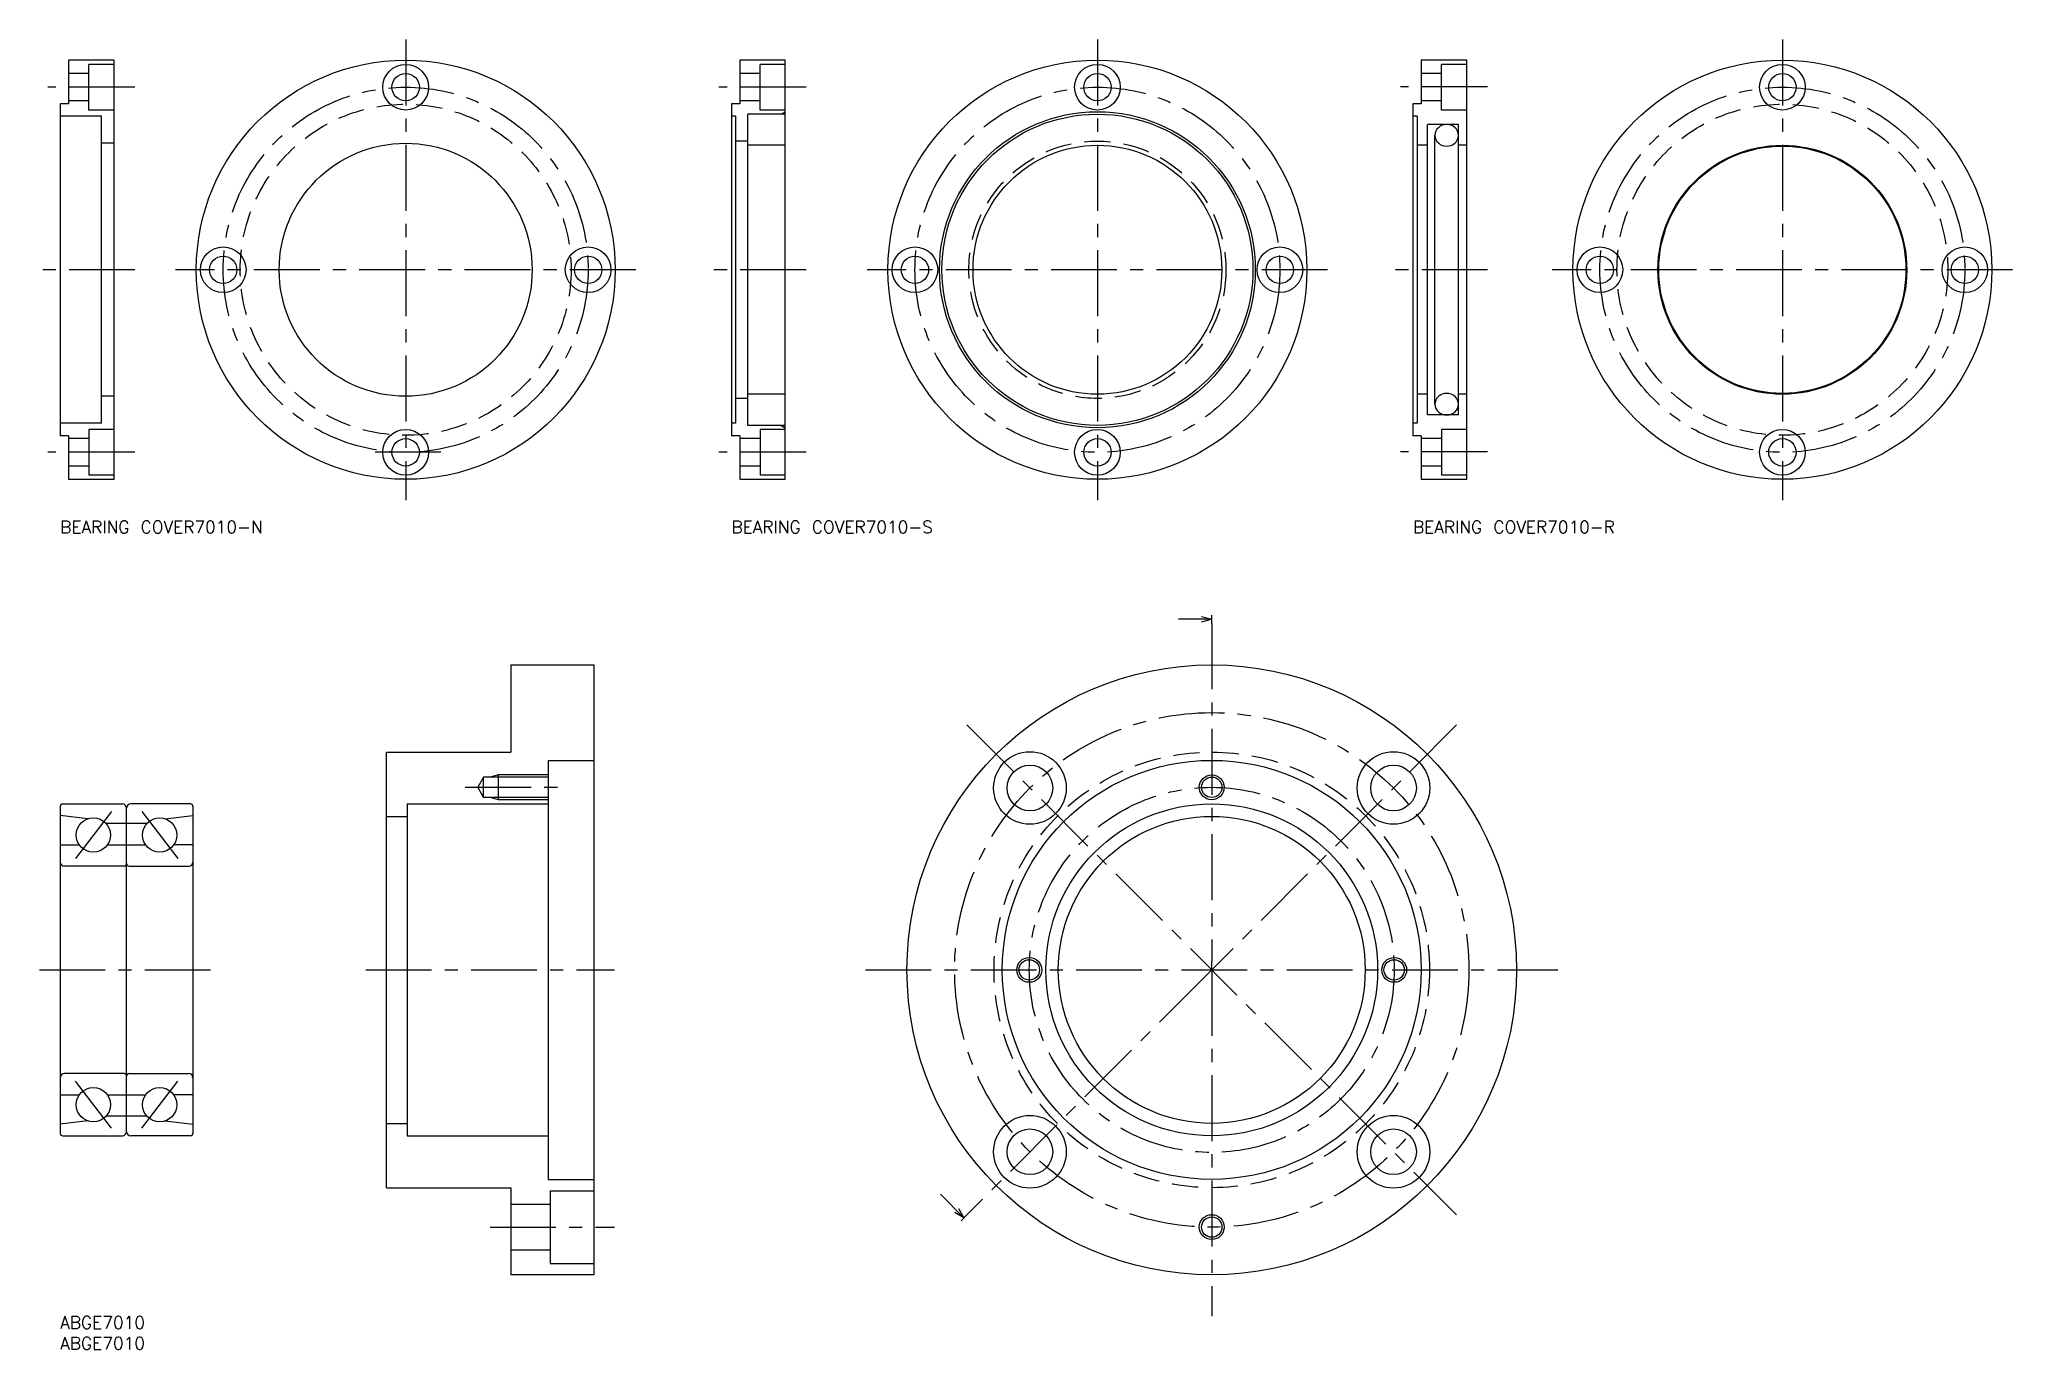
# Model space of a CAD drawing. Extents: x -5 to 471, y -8 to 308.
import ezdxf

# ---------------------------------------------------------------- set-up
doc = ezdxf.new("R2010")
doc.units = 0
doc.header["$LTSCALE"] = 0.5
doc.linetypes.add('CENTER', pattern=[50.8, 31.75, -6.35, 6.35, -6.35])
doc.linetypes.add('DASHED', pattern=[19.05, 12.7, -6.35])
for name, color, linetype in [('MSM_CENTER', 1, 'CENTER'), ('MSM_CONTINUOUS', 7, 'CONTINUOUS'), ('MSM_DASHED', 4, 'DASHED'), ('MSM_NARROW', 5, 'CONTINUOUS'), ('MSM_PART_NUMBER', 7, 'CONTINUOUS')]:
    doc.layers.add(name, color=color, linetype=linetype)
doc.styles.get("Standard").update_dxf_attribs({"font": 'txt.shx', "height": 3, "bigfont": 'bigfont.shx'})

# ---------------------------------------------------------------- blocks, each defined once
blk = doc.blocks.new('*U16')
at = {"layer": 'MSM_PART_NUMBER'}
blk.add_text('ABGE7010', height=3, dxfattribs=at).set_placement((0, -8))
blk = doc.blocks.new('*U17')
at = {"layer": 'MSM_PART_NUMBER'}
blk.add_text('ABGE7010', height=3, dxfattribs=at).set_placement((0, -3))
blk = doc.blocks.new('*U18')
at = {"layer": 'MSM_PART_NUMBER'}
blk.add_text('BEARING COVER7010-N', height=3, dxfattribs=at).set_placement((0, 188.74))
blk = doc.blocks.new('*U19')
at = {"layer": 'MSM_PART_NUMBER'}
blk.add_text('BEARING COVER7010-S', height=3, dxfattribs=at).set_placement((161.86, 188.74))
blk = doc.blocks.new('*U20')
at = {"layer": 'MSM_PART_NUMBER'}
blk.add_text('BEARING COVER7010-R', height=3, dxfattribs=at).set_placement((326.21, 188.74))

msp = doc.modelspace()

# ---------------------------------------------------------------- linework, layer by layer
at = {"layer": 'MSM_CENTER'}
for p, q in [((83.31, 307.74), (83.31, 196.74)), ((250.12, 307.74), (250.12, 196.74)), ((415.3, 307.74), (415.3, 196.74)), ((18, 296.24), (-3, 296.24)), ((179.86, 296.24), (158.86, 296.24)), ((344.21, 296.36), (323.21, 296.36)), ((18, 252.24), (-5, 252.24)), ((138.81, 252.24), (27.81, 252.24)), ((179.86, 252.24), (156.86, 252.24)), ((305.62, 252.24), (194.62, 252.24)), ((344.21, 252.24), (321.21, 252.24)), ((470.8, 252.24), (359.8, 252.24)), ((18, 208.24), (-3, 208.24)), ((91.81, 208.24), (74.81, 208.24)), ((179.86, 208.24), (158.86, 208.24)), ((344.21, 208.36), (323.21, 208.36)), ((277.69, 167), (277.69, 85.5)), ((218.65, 142.54), (336.74, 24.46)), ((336.74, 142.54), (277.69, 83.5)), ((97.68, 127.5), (120.68, 127.5)), ((12.34, 121.65), (3.66, 110.35)), ((19.66, 121.65), (28.34, 110.35)), ((-5, 83.5), (37, 83.5)), ((73.68, 83.5), (133.68, 83.5)), ((194.19, 83.5), (361.19, 83.5)), ((276.28, 82.09), (218.65, 24.46)), ((277.69, 83.5), (277.69, 0)), ((12.34, 45.35), (3.66, 56.65)), ((19.66, 45.35), (28.34, 56.65)), ((103.68, 21.5), (133.68, 21.5))]:
    msp.add_line(p, q, dxfattribs=at)
for centre, radius in [((83.31, 252.24), 44), ((250.12, 252.24), 44), ((415.3, 252.24), 44), ((277.69, 83.5), 62), ((277.69, 83.5), 44)]:
    msp.add_circle(centre, radius, dxfattribs=at)
at = {"layer": 'MSM_CONTINUOUS'}
for p, q in [((13, 302.74), (2, 302.74)), ((2, 302.74), (2, 292.24)), ((13, 301.74), (6.9, 301.74)), ((6.9, 290.74), (6.9, 301.74)), ((13, 201.74), (13, 302.74)), ((174.86, 302.74), (163.86, 302.74)), ((163.86, 302.74), (163.86, 292.24)), ((174.86, 301.74), (168.76, 301.74)), ((168.76, 290.74), (168.76, 301.74)), ((174.86, 201.74), (174.86, 302.74)), ((328.21, 302.74), (328.21, 292.24)), ((339.21, 302.74), (328.21, 302.74)), ((339.21, 301.74), (333.11, 301.74)), ((333.11, 290.74), (333.11, 301.74)), ((339.21, 201.74), (339.21, 302.74)), ((6.9, 299.54), (2, 299.54)), ((168.76, 299.54), (163.86, 299.54)), ((333.11, 299.54), (328.21, 299.54)), ((0, 292.24), (0, 212.24)), ((2, 292.24), (0, 292.24)), ((6.9, 292.94), (2, 292.94)), ((13, 290.74), (6.9, 290.74)), ((161.86, 292.24), (161.86, 212.24)), ((163.86, 292.24), (161.86, 292.24)), ((168.76, 292.94), (163.86, 292.94)), ((174.86, 290.74), (168.76, 290.74)), ((173.86, 289.74), (174.86, 290.32)), ((328.21, 292.24), (326.21, 292.24)), ((326.21, 292.24), (326.21, 212.24)), ((333.11, 292.94), (328.21, 292.94)), ((339.21, 290.74), (333.11, 290.74)), ((10, 289.24), (0, 289.24)), ((10, 215.24), (10, 289.24)), ((162.86, 289.24), (161.86, 289.24)), ((162.86, 289.24), (162.86, 215.24)), ((174.86, 289.74), (165.86, 289.74)), ((165.86, 214.74), (165.86, 289.74)), ((327.21, 289.24), (326.21, 289.24)), ((327.21, 289.24), (327.21, 215.24)), ((329.71, 217.24), (329.71, 287.24)), ((337.21, 287.24), (329.71, 287.24)), ((337.21, 217.24), (337.21, 287.24)), ((13, 282.74), (10, 282.74)), ((165.86, 283.24), (162.86, 283.24)), ((174.86, 282.24), (165.86, 282.24)), ((329.71, 282.24), (327.21, 282.24)), ((331.51, 219.83), (331.51, 284.64)), ((339.21, 282.24), (337.21, 282.24)), ((13, 221.74), (10, 221.74)), ((165.86, 221.24), (162.86, 221.24)), ((174.86, 222.24), (165.86, 222.24)), ((329.71, 222.24), (327.21, 222.24)), ((339.21, 222.24), (337.21, 222.24)), ((10, 215.24), (0, 215.24)), ((162.86, 215.24), (161.86, 215.24)), ((174.86, 214.74), (165.86, 214.74)), ((173.86, 214.74), (174.86, 214.17)), ((327.21, 215.24), (326.21, 215.24)), ((337.21, 217.24), (329.71, 217.24)), ((2, 212.24), (0, 212.24)), ((2, 212.24), (2, 201.74)), ((6.9, 211.54), (2, 211.54)), ((13, 213.74), (6.9, 213.74)), ((6.9, 213.74), (6.9, 202.74)), ((163.86, 212.24), (161.86, 212.24)), ((163.86, 212.24), (163.86, 201.74)), ((168.76, 211.54), (163.86, 211.54)), ((174.86, 213.74), (168.76, 213.74)), ((168.76, 213.74), (168.76, 202.74)), ((328.21, 212.24), (326.21, 212.24)), ((328.21, 212.24), (328.21, 201.74)), ((333.11, 211.54), (328.21, 211.54)), ((333.11, 213.74), (333.11, 202.74)), ((339.21, 213.74), (333.11, 213.74)), ((6.9, 204.94), (2, 204.94)), ((168.76, 204.94), (163.86, 204.94)), ((333.11, 204.94), (328.21, 204.94)), ((2, 201.74), (13, 201.74)), ((13, 202.74), (6.9, 202.74)), ((163.86, 201.74), (174.86, 201.74)), ((174.86, 202.74), (168.76, 202.74)), ((328.21, 201.74), (339.21, 201.74)), ((339.21, 202.74), (333.11, 202.74)), ((277.69, 168), (269.69, 168)), ((275.19, 168.67), (277.69, 168)), ((277.69, 168), (275.19, 167.33)), ((277.69, 167), (277.69, 169)), ((108.68, 157), (128.68, 157)), ((108.68, 157), (108.68, 136)), ((128.68, 157), (128.68, 10)), ((78.68, 136), (108.68, 136)), ((78.68, 31), (78.68, 136)), ((117.68, 134), (128.68, 134)), ((117.68, 134), (117.68, 33)), ((102.1, 129.96), (100.68, 127.5)), ((117.68, 129.96), (102.1, 129.96)), ((102.1, 125.04), (102.1, 129.96)), ((105.68, 124.5), (105.68, 130.5)), ((102.1, 125.04), (100.68, 127.5)), ((117.68, 125.04), (102.1, 125.04)), ((0, 122.9), (0, 44.1)), ((6.66, 119.9), (0, 120.7)), ((0.6, 123.5), (15, 123.5)), ((16, 44.5), (16, 122.5)), ((31.4, 123.5), (17, 123.5)), ((25.34, 119.9), (32, 120.7)), ((32, 122.9), (32, 44.1)), ((78.68, 120.5), (83.68, 120.5)), ((83.68, 123.5), (117.68, 123.5)), ((83.68, 123.5), (83.68, 43.5)), ((20.93, 118.75), (11.07, 118.75)), ((0, 113.6), (4.65, 113.6)), ((11.35, 113.6), (20.65, 113.6)), ((32, 113.6), (27.35, 113.6)), ((15.4, 108.5), (1, 108.5)), ((16.6, 108.5), (31, 108.5)), ((276.28, 82.09), (277.69, 83.5)), ((277.69, 83.5), (277.69, 85.5)), ((15.4, 58.5), (1, 58.5)), ((16.6, 58.5), (31, 58.5)), ((0, 53.4), (4.65, 53.4)), ((11.35, 53.4), (20.65, 53.4)), ((32, 53.4), (27.35, 53.4)), ((20.93, 48.25), (11.07, 48.25)), ((6.66, 47.1), (0, 46.3)), ((0.6, 43.5), (15, 43.5)), ((31.4, 43.5), (17, 43.5)), ((25.34, 47.1), (32, 46.3)), ((78.68, 46.5), (83.68, 46.5)), ((83.68, 43.5), (117.68, 43.5)), ((78.68, 31), (108.68, 31)), ((108.68, 31), (108.68, 10)), ((117.68, 33), (128.68, 33)), ((118.18, 30.25), (118.18, 12.75)), ((118.18, 30.25), (128.68, 30.25)), ((217.94, 23.75), (212.29, 29.41)), ((108.68, 27), (118.18, 27)), ((217.94, 23.75), (215.7, 25.04)), ((216.65, 25.99), (217.94, 23.75)), ((217.24, 23.04), (218.65, 24.46)), ((108.68, 16), (118.18, 16)), ((128.68, 10), (108.68, 10)), ((118.18, 12.75), (128.68, 12.75))]:
    msp.add_line(p, q, dxfattribs=at)
for centre, radius in [((83.31, 252.24), 50.5), ((83.31, 296.24), 5.5), ((250.12, 252.24), 50.5), ((250.12, 296.24), 5.5), ((415.3, 252.24), 50.5), ((415.3, 296.24), 5.5), ((83.31, 296.24), 3.3), ((250.12, 296.24), 3.3), ((415.3, 296.24), 3.3), ((250.12, 252.24), 38.08), ((250.12, 252.24), 37.5), ((83.31, 252.24), 30.5), ((250.12, 252.24), 30), ((415.3, 252.24), 30), ((415.3, 252.24), 29.8), ((39.31, 252.24), 5.5), ((127.31, 252.24), 5.5), ((206.12, 252.24), 5.5), ((294.12, 252.24), 5.5), ((371.3, 252.24), 5.5), ((459.3, 252.24), 5.5), ((39.31, 252.24), 3.3), ((127.31, 252.24), 3.3), ((206.12, 252.24), 3.3), ((294.12, 252.24), 3.3), ((371.3, 252.24), 3.3), ((459.3, 252.24), 3.3), ((83.31, 208.24), 5.5), ((83.31, 208.24), 3.3), ((250.12, 208.24), 5.5), ((250.12, 208.24), 3.3), ((415.3, 208.24), 5.5), ((415.3, 208.24), 3.3), ((277.69, 83.5), 73.5), ((233.85, 127.34), 8.75), ((277.69, 83.5), 50.5), ((321.53, 127.34), 8.75), ((233.85, 127.34), 5.5), ((277.69, 127.5), 2.46), ((321.53, 127.34), 5.5), ((8, 116), 4.13), ((24, 116), 4.13), ((277.69, 83.5), 40), ((277.69, 83.5), 37), ((233.69, 83.5), 2.46), ((321.69, 83.5), 2.46), ((8, 51), 4.12), ((24, 51), 4.12), ((233.85, 39.66), 8.75), ((321.53, 39.66), 8.75), ((233.85, 39.66), 5.5), ((321.53, 39.66), 5.5), ((277.69, 21.5), 2.46)]:
    msp.add_circle(centre, radius, dxfattribs=at)
for centre, radius, start, end in [((333.96, 284.64), 2.44, 131.1599, 228.8401), ((334.36, 284.2), 3.05, 48.5989, 131.4011), ((334.77, 284.64), 2.44, 311.1599, 48.8401), ((334.36, 285.09), 3.05, 228.5989, 311.4011), ((333.96, 219.84), 2.44, 131.1599, 228.8401), ((334.36, 219.4), 3.05, 48.5989, 131.4011), ((334.77, 219.84), 2.44, 311.1599, 48.8401), ((334.36, 220.29), 3.05, 228.5989, 311.4011), ((0.6, 122.9), 0.6, 90, 180), ((15, 122.5), 1, 0, 90), ((17, 122.5), 1, 90, 180), ((31.4, 122.9), 0.6, 0, 90), ((1, 109.5), 1, 180, 270), ((31, 109.5), 1, 270, 0), ((15.4, 109.1), 0.6, 270, 0), ((16.6, 109.1), 0.6, 180, 270), ((1, 57.5), 1, 90, 180), ((15.4, 57.9), 0.6, 0, 90), ((16.6, 57.9), 0.6, 90, 180), ((31, 57.5), 1, 0, 90), ((0.6, 44.1), 0.6, 180, 270), ((15, 44.5), 1, 270, 0), ((17, 44.5), 1, 180, 270), ((31.4, 44.1), 0.6, 270, 0)]:
    msp.add_arc(centre, radius, start, end, dxfattribs=at)
at = {"layer": 'MSM_DASHED'}
for centre, radius in [((83.31, 252.24), 39.89), ((415.3, 252.24), 39.89), ((250.12, 252.24), 31), ((277.69, 83.5), 52.5)]:
    msp.add_circle(centre, radius, dxfattribs=at)
at = {"layer": 'MSM_NARROW'}
for p, q in [((105.68, 130.5), (103.68, 129.96)), ((117.68, 130.5), (105.68, 130.5)), ((105.68, 124.5), (103.68, 125.04)), ((117.68, 124.5), (105.68, 124.5))]:
    msp.add_line(p, q, dxfattribs=at)
for centre in [(277.69, 127.5), (233.69, 83.5), (321.69, 83.5), (277.69, 21.5)]:
    msp.add_circle(centre, 3, dxfattribs=at)

# ---------------------------------------------------------------- block references
at = {"layer": 'MSM_CONTINUOUS'}
for name in ['*U18', '*U19', '*U20', '*U17', '*U16']:
    msp.add_blockref(name, (0, 0), dxfattribs=at)

doc.saveas('drawing.dxf')
